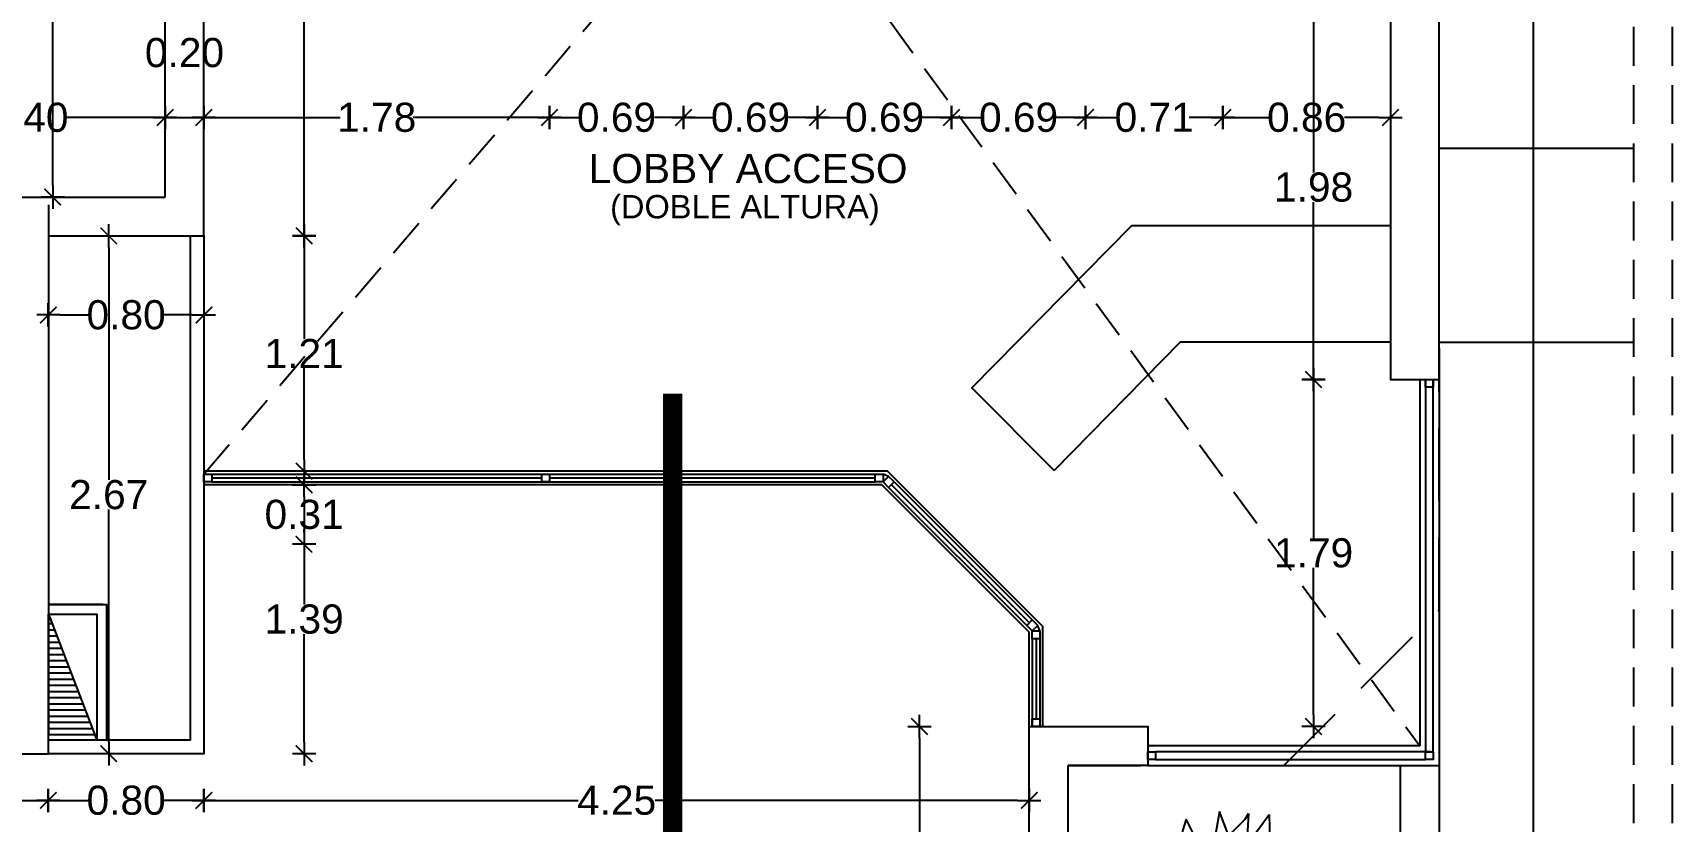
# Model space of a CAD drawing. Header units: millimetres. Extents: x 1217 to 2428, y 234 to 779.
# Drawn here: x 2363.95 to 2372.39, y 403.65 to 407.71 of the extents above; entities that cross this region are included whole.
import ezdxf

# ---------------------------------------------------------------- set-up
doc = ezdxf.new("R2010")
doc.units = ezdxf.units.MM
for name, pattern in [('DASHDOTX2', [0.84, 0.4, -0.2, 0.04, -0.2]), ('HIDDEN', [0.375, 0.25, -0.125]), ('HIDDEN2', [0.1875, 0.125, -0.0625])]:
    doc.linetypes.add(name, pattern=pattern)
doc.layers.get('0').update_dxf_attribs({"lineweight": 5})
for name, color, linetype in [('0.1', 251, 'Continuous'), ('0.2', 2, 'Continuous'), ('0.3', 6, 'Continuous'), ('COTAS INTERIORES', 3, 'Continuous'), ('MURO', 5, 'Continuous'), ('muros', 7, 'Continuous'), ('SHAFT', 3, 'Continuous'), ('Texto', 1, 'Continuous')]:
    doc.layers.add(name, color=color, linetype=linetype)
doc.styles.add('INTERARQ', font='arial.ttf')
doc.styles.get("Standard").update_dxf_attribs({"font": 'arial.ttf'})
doc.dimstyles.new('ESCALA_1-50', dxfattribs={"dimtxt": 0.15, "dimasz": 0.06, "dimexe": 0.18, "dimexo": 0.0625, "dimgap": 0, "dimtad": 0, "dimtih": 1, "dimtoh": 1, "dimzin": 0, "dimdsep": 46, "dimtxsty": 'INTERARQ', "dimblk": 'DIMTICK', "dimcen": 0, "dimse1": 1, "dimse2": 1, "dimclrd": 256, "dimclre": 1, "dimclrt": 2, "dimadec": 0, "dimazin": 0, "dimtfac": 4.5, "dimtofl": 0, "dimtmove": 2, "dimatfit": 3, "dimldrblk": 'DIMTICK', "dimfxl": 1, "dimtolj": 1, "dimtzin": 0, "dimarcsym": 0})

# ---------------------------------------------------------------- blocks, each defined once
blk = doc.blocks.new('hj')
at = {"color": 8}
for p, q in [((5031.1891, 7999.7973), (5031.196, 7999.7602)), ((5031.203, 7999.7915), (5031.1891, 7999.7973)), ((5031.2314, 7999.7536), (5031.203, 7999.7915)), ((5031.2568, 7999.7552), (5031.2637, 7999.8006)), ((5031.2637, 7999.8006), (5031.2676, 7999.8105)), ((5031.2676, 7999.8105), (5031.2737, 7999.7816)), ((5031.3037, 7999.7635), (5031.3168, 7999.7874)), ((5031.3161, 7999.8014), (5031.3253, 7999.7874)), ((5031.3168, 7999.7874), (5031.3161, 7999.8014)), ((5031.3253, 7999.7874), (5031.3207, 7999.7651)), ((5031.1322, 7999.7651), (5031.1506, 7999.7354)), ((5031.1845, 7999.7478), (5031.1322, 7999.7651)), ((5031.196, 7999.7602), (5031.2691, 7999.5529)), ((5031.2533, 7999.5518), (5031.2314, 7999.7536)), ((5031.2601, 7999.6677), (5031.2568, 7999.7552)), ((5031.2737, 7999.7816), (5031.2768, 7999.7346)), ((5031.2767, 7999.7305), (5031.3037, 7999.7635)), ((5031.3207, 7999.7651), (5031.2914, 7999.7173)), ((5031.3607, 7999.7396), (5031.3761, 7999.7725)), ((5031.3761, 7999.7725), (5031.3668, 7999.7214)), ((5031.1075, 7999.742), (5031.1214, 7999.7074)), ((5031.1245, 7999.7264), (5031.1075, 7999.742)), ((5031.1545, 7999.7074), (5031.1245, 7999.7264)), ((5031.1506, 7999.7354), (5031.2006, 7999.6983)), ((5031.2158, 7999.704), (5031.1845, 7999.7478)), ((5031.2768, 7999.7346), (5031.2744, 7999.6653)), ((5031.3299, 7999.7354), (5031.3207, 7999.6983)), ((5031.3268, 7999.7016), (5031.3607, 7999.7396)), ((5031.1214, 7999.7074), (5031.1468, 7999.6786)), ((5031.257, 7999.6263), (5031.1545, 7999.7074)), ((5031.2006, 7999.6983), (5031.3137, 7999.5951)), ((5031.2914, 7999.7173), (5031.2711, 7999.669)), ((5031.283, 7999.6835), (5031.3268, 7999.7016)), ((5031.3668, 7999.7214), (5031.3005, 7999.6487)), ((5031.0637, 7999.6852), (5031.1122, 7999.686)), ((5031.1137, 7999.6489), (5031.0637, 7999.6852)), ((5031.1122, 7999.686), (5031.1583, 7999.6547)), ((5031.1468, 7999.6786), (5031.1868, 7999.6571)), ((5031.2721, 7999.6659), (5031.1783, 7999.5021)), ((5031.2999, 7999.5038), (5031.2581, 7999.6678)), ((5031.273, 7999.4626), (5031.2667, 7999.667)), ((5031.313, 7999.6601), (5031.3507, 7999.6802)), ((5031.3353, 7999.6868), (5031.323, 7999.6711)), ((5031.3507, 7999.6802), (5031.3976, 7999.6885)), ((5031.4115, 7999.6711), (5031.3738, 7999.6497)), ((5031.3976, 7999.6885), (5031.4392, 7999.6934)), ((5031.4392, 7999.6934), (5031.4115, 7999.6711)), ((5031.0622, 7999.6472), (5031.1151, 7999.6446)), ((5031.0722, 7999.6415), (5031.0622, 7999.6472)), ((5031.0951, 7999.6191), (5031.0722, 7999.6415)), ((5031.209, 7999.6228), (5031.1137, 7999.6489)), ((5031.1151, 7999.6446), (5031.2487, 7999.6135)), ((5031.1583, 7999.6547), (5031.2347, 7999.6168)), ((5031.1868, 7999.6571), (5031.257, 7999.6263)), ((5031.3222, 7999.5623), (5031.206, 7999.6364)), ((5031.4061, 7999.5566), (5031.2177, 7999.652)), ((5031.3738, 7999.6497), (5031.3125, 7999.6285)), ((5031.3476, 7999.6406), (5031.3126, 7999.6281)), ((5031.3151, 7999.6169), (5031.3891, 7999.6439)), ((5031.3891, 7999.6439), (5031.4161, 7999.6423)), ((5031.4161, 7999.6423), (5031.4476, 7999.6373)), ((5031.4476, 7999.6373), (5031.4576, 7999.6324)), ((5031.1544, 7999.6314), (5031.0583, 7999.5945)), ((5031.1102, 7999.6144), (5031.0951, 7999.6191)), ((5031.2487, 7999.6135), (5031.1414, 7999.5805)), ((5031.1437, 7999.5335), (5031.2487, 7999.6135)), ((5031.2487, 7999.6135), (5031.1545, 7999.5261)), ((5031.2099, 7999.4997), (5031.2487, 7999.6135)), ((5031.2487, 7999.6135), (5031.2407, 7999.5516)), ((5031.4038, 7999.6101), (5031.3155, 7999.612)), ((5031.3661, 7999.611), (5031.3155, 7999.6118)), ((5031.3876, 7999.6105), (5031.4361, 7999.5936)), ((5031.4369, 7999.6241), (5031.4038, 7999.6101)), ((5031.4576, 7999.6324), (5031.4369, 7999.6241)), ((5031.0583, 7999.5945), (5031.1409, 7999.58)), ((5031.1414, 7999.5805), (5031.1137, 7999.5549)), ((5031.3002, 7999.5764), (5031.3599, 7999.5557)), ((5031.4338, 7999.5796), (5031.314, 7999.5963)), ((5031.4576, 7999.5994), (5031.4338, 7999.5796)), ((5031.4361, 7999.5936), (5031.4576, 7999.5994)), ((5031.1137, 7999.5549), (5031.0722, 7999.5343)), ((5031.2407, 7999.5516), (5031.2353, 7999.4947)), ((5031.2737, 7999.554), (5031.3284, 7999.5079)), ((5031.3545, 7999.5302), (5031.3222, 7999.5623)), ((5031.3599, 7999.5557), (5031.3984, 7999.5425)), ((5031.4422, 7999.5343), (5031.4061, 7999.5566)), ((5031.0722, 7999.5343), (5031.0937, 7999.5277)), ((5031.0937, 7999.5277), (5031.1437, 7999.5335)), ((5031.1545, 7999.5261), (5031.1376, 7999.498)), ((5031.3853, 7999.4923), (5031.3545, 7999.5302)), ((5031.3984, 7999.5425), (5031.4422, 7999.5343)), ((5031.1376, 7999.498), (5031.1252, 7999.4609)), ((5031.1506, 7999.4684), (5031.1768, 7999.4947)), ((5031.1783, 7999.5021), (5031.1706, 7999.4288)), ((5031.1876, 7999.451), (5031.2099, 7999.4997)), ((5031.2353, 7999.4947), (5031.2445, 7999.4568)), ((5031.273, 7999.4857), (5031.2961, 7999.4527)), ((5031.2961, 7999.4527), (5031.2991, 7999.5038)), ((5031.2991, 7999.5038), (5031.3391, 7999.456)), ((5031.3284, 7999.5079), (5031.3607, 7999.4906)), ((5031.3545, 7999.4634), (5031.3376, 7999.503)), ((5031.3607, 7999.4906), (5031.3992, 7999.4708)), ((5031.3992, 7999.4708), (5031.3853, 7999.4923)), ((5031.1252, 7999.4609), (5031.1506, 7999.4684)), ((5031.2445, 7999.4568), (5031.263, 7999.409)), ((5031.263, 7999.409), (5031.273, 7999.4626)), ((5031.3391, 7999.456), (5031.3645, 7999.4428)), ((5031.3645, 7999.4428), (5031.3545, 7999.4634)), ((5031.1706, 7999.4288), (5031.1876, 7999.451))]:
    blk.add_line(p, q, dxfattribs=at)
for radius, start, end in [(0.078, 244.1404, 165.6436), (0.058, 241.7026, 165.2107), (0.058, 209.0525, 214.1868), (0.078, 211.1804, 216.4219)]:
    blk.add_arc((5031.2575, 7999.6097), radius, start, end, dxfattribs=at)
blk = doc.blocks.new('DIMTICK')
at = {"color": 1}
for p, q in [((-1, 0), (1, 0)), ((0, 1), (0, -1))]:
    blk.add_line(p, q, dxfattribs=at)
at = {"color": 3, "const_width": 0.141}
blk.add_lwpolyline([(0.71, 0.71), (-0.71, -0.71)], dxfattribs=at)
blk = doc.blocks.new('*D1083')
at = {"layer": 'COTAS INTERIORES', "lineweight": -2, "ltscale": 3, "transparency": 16777216}
for p, q in [((2364.8946, 407.2751), (2365.5362, 407.2751)), ((2366.5535, 407.2751), (2365.912, 407.2751))]:
    blk.add_line(p, q, dxfattribs=at)
at = {"layer": 'Defpoints', "color": 0, "ltscale": 3, "transparency": 16777216}
for p in [(2364.8346, 407.5751, 0), (2366.6135, 407.5751, 0), (2364.8346, 407.2751)]:
    blk.add_point(p, dxfattribs=at)
at = {"layer": 'COTAS INTERIORES', "lineweight": -2, "ltscale": 3, "transparency": 16777216, "xscale": 0.06, "yscale": 0.06, "zscale": 0.06, "rotation": 180}
blk.add_blockref('DIMTICK', (2364.8346, 407.2751), dxfattribs=at)
at = {"layer": 'COTAS INTERIORES', "lineweight": -2, "ltscale": 3, "transparency": 16777216, "xscale": 0.06, "yscale": 0.06, "zscale": 0.06}
blk.add_blockref('DIMTICK', (2366.6135, 407.2751), dxfattribs=at)
at = {"layer": 'COTAS INTERIORES', "color": 2, "ltscale": 3, "transparency": 16777216, "insert": (2365.7241, 407.2751), "char_height": 0.15, "attachment_point": 5, "style": 'INTERARQ'}
blk.add_mtext('\\A1;1.78', dxfattribs=at)
blk = doc.blocks.new('*D1084')
at = {"layer": 'COTAS INTERIORES', "lineweight": -2, "ltscale": 3, "transparency": 16777216}
for p, q in [((2366.6735, 407.2751), (2366.7635, 407.2751)), ((2367.2435, 407.2751), (2367.1535, 407.2751))]:
    blk.add_line(p, q, dxfattribs=at)
at = {"layer": 'Defpoints', "color": 0, "ltscale": 3, "transparency": 16777216}
for p in [(2366.6135, 407.5751, 0), (2367.3035, 407.5751), (2367.3035, 407.2751)]:
    blk.add_point(p, dxfattribs=at)
at = {"layer": 'COTAS INTERIORES', "lineweight": -2, "ltscale": 3, "transparency": 16777216, "xscale": 0.06, "yscale": 0.06, "zscale": 0.06, "rotation": 180}
blk.add_blockref('DIMTICK', (2366.6135, 407.2751), dxfattribs=at)
at = {"layer": 'COTAS INTERIORES', "lineweight": -2, "ltscale": 3, "transparency": 16777216, "xscale": 0.06, "yscale": 0.06, "zscale": 0.06}
blk.add_blockref('DIMTICK', (2367.3035, 407.2751), dxfattribs=at)
at = {"layer": 'COTAS INTERIORES', "color": 2, "ltscale": 3, "transparency": 16777216, "insert": (2366.9585, 407.2751), "char_height": 0.15, "attachment_point": 5, "style": 'INTERARQ'}
blk.add_mtext('\\A1;0.69', dxfattribs=at)
blk = doc.blocks.new('*D1085')
at = {"layer": 'COTAS INTERIORES', "lineweight": -2, "ltscale": 3, "transparency": 16777216}
for p, q in [((2367.3635, 407.2751), (2367.4535, 407.2751)), ((2367.9335, 407.2751), (2367.8435, 407.2751))]:
    blk.add_line(p, q, dxfattribs=at)
at = {"layer": 'Defpoints', "color": 0, "ltscale": 3, "transparency": 16777216}
for p in [(2367.3035, 407.5751), (2367.9935, 407.5751, 0), (2367.9935, 407.2751)]:
    blk.add_point(p, dxfattribs=at)
at = {"layer": 'COTAS INTERIORES', "lineweight": -2, "ltscale": 3, "transparency": 16777216, "xscale": 0.06, "yscale": 0.06, "zscale": 0.06, "rotation": 180}
blk.add_blockref('DIMTICK', (2367.3035, 407.2751), dxfattribs=at)
at = {"layer": 'COTAS INTERIORES', "lineweight": -2, "ltscale": 3, "transparency": 16777216, "xscale": 0.06, "yscale": 0.06, "zscale": 0.06}
blk.add_blockref('DIMTICK', (2367.9935, 407.2751), dxfattribs=at)
at = {"layer": 'COTAS INTERIORES', "color": 2, "ltscale": 3, "transparency": 16777216, "insert": (2367.6485, 407.2751), "char_height": 0.15, "attachment_point": 5, "style": 'INTERARQ'}
blk.add_mtext('\\A1;0.69', dxfattribs=at)
blk = doc.blocks.new('*D1086')
at = {"layer": 'COTAS INTERIORES', "lineweight": -2, "ltscale": 3, "transparency": 16777216}
for p, q in [((2368.0535, 407.2751), (2368.1435, 407.2751)), ((2368.6235, 407.2751), (2368.5335, 407.2751))]:
    blk.add_line(p, q, dxfattribs=at)
at = {"layer": 'Defpoints', "color": 0, "ltscale": 3, "transparency": 16777216}
for p in [(2367.9935, 407.5751, 0), (2368.6835, 407.5751), (2368.6835, 407.2751)]:
    blk.add_point(p, dxfattribs=at)
at = {"layer": 'COTAS INTERIORES', "lineweight": -2, "ltscale": 3, "transparency": 16777216, "xscale": 0.06, "yscale": 0.06, "zscale": 0.06, "rotation": 180}
blk.add_blockref('DIMTICK', (2367.9935, 407.2751), dxfattribs=at)
at = {"layer": 'COTAS INTERIORES', "lineweight": -2, "ltscale": 3, "transparency": 16777216, "xscale": 0.06, "yscale": 0.06, "zscale": 0.06}
blk.add_blockref('DIMTICK', (2368.6835, 407.2751), dxfattribs=at)
at = {"layer": 'COTAS INTERIORES', "color": 2, "ltscale": 3, "transparency": 16777216, "insert": (2368.3385, 407.2751), "char_height": 0.15, "attachment_point": 5, "style": 'INTERARQ'}
blk.add_mtext('\\A1;0.69', dxfattribs=at)
blk = doc.blocks.new('*D1087')
at = {"layer": 'COTAS INTERIORES', "lineweight": -2, "ltscale": 3, "transparency": 16777216}
for p, q in [((2368.7435, 407.2751), (2368.8335, 407.2751)), ((2369.3135, 407.2751), (2369.2235, 407.2751))]:
    blk.add_line(p, q, dxfattribs=at)
at = {"layer": 'Defpoints', "color": 0, "ltscale": 3, "transparency": 16777216}
for p in [(2368.6835, 407.5751), (2369.3735, 407.5751, 0), (2369.3735, 407.2751)]:
    blk.add_point(p, dxfattribs=at)
at = {"layer": 'COTAS INTERIORES', "lineweight": -2, "ltscale": 3, "transparency": 16777216, "xscale": 0.06, "yscale": 0.06, "zscale": 0.06, "rotation": 180}
blk.add_blockref('DIMTICK', (2368.6835, 407.2751), dxfattribs=at)
at = {"layer": 'COTAS INTERIORES', "lineweight": -2, "ltscale": 3, "transparency": 16777216, "xscale": 0.06, "yscale": 0.06, "zscale": 0.06}
blk.add_blockref('DIMTICK', (2369.3735, 407.2751), dxfattribs=at)
at = {"layer": 'COTAS INTERIORES', "color": 2, "ltscale": 3, "transparency": 16777216, "insert": (2369.0285, 407.2751), "char_height": 0.15, "attachment_point": 5, "style": 'INTERARQ'}
blk.add_mtext('\\A1;0.69', dxfattribs=at)
blk = doc.blocks.new('*D1088')
at = {"layer": 'COTAS INTERIORES', "lineweight": -2, "ltscale": 3, "transparency": 16777216}
for p, q in [((2369.4335, 407.2751), (2369.5462, 407.2751)), ((2370.0196, 407.2751), (2369.9069, 407.2751))]:
    blk.add_line(p, q, dxfattribs=at)
at = {"layer": 'Defpoints', "color": 0, "ltscale": 3, "transparency": 16777216}
for p in [(2369.3735, 407.5751, 0), (2370.0796, 407.5751), (2370.0796, 407.2751)]:
    blk.add_point(p, dxfattribs=at)
at = {"layer": 'COTAS INTERIORES', "lineweight": -2, "ltscale": 3, "transparency": 16777216, "xscale": 0.06, "yscale": 0.06, "zscale": 0.06, "rotation": 180}
blk.add_blockref('DIMTICK', (2369.3735, 407.2751), dxfattribs=at)
at = {"layer": 'COTAS INTERIORES', "lineweight": -2, "ltscale": 3, "transparency": 16777216, "xscale": 0.06, "yscale": 0.06, "zscale": 0.06}
blk.add_blockref('DIMTICK', (2370.0796, 407.2751), dxfattribs=at)
at = {"layer": 'COTAS INTERIORES', "color": 2, "ltscale": 3, "transparency": 16777216, "insert": (2369.7266, 407.2751), "char_height": 0.15, "attachment_point": 5, "style": 'INTERARQ'}
blk.add_mtext('\\A1;0.71', dxfattribs=at)
blk = doc.blocks.new('*D1089')
at = {"layer": 'COTAS INTERIORES', "lineweight": -2, "ltscale": 3, "transparency": 16777216}
for p, q in [((2370.1396, 407.2751), (2370.3168, 407.2751)), ((2370.8834, 407.2751), (2370.7063, 407.2751))]:
    blk.add_line(p, q, dxfattribs=at)
at = {"layer": 'Defpoints', "color": 0, "ltscale": 3, "transparency": 16777216}
for p in [(2370.9434, 407.765, 0), (2370.0796, 407.5751), (2370.9434, 407.2751)]:
    blk.add_point(p, dxfattribs=at)
at = {"layer": 'COTAS INTERIORES', "lineweight": -2, "ltscale": 3, "transparency": 16777216, "xscale": 0.06, "yscale": 0.06, "zscale": 0.06, "rotation": 180}
blk.add_blockref('DIMTICK', (2370.0796, 407.2751), dxfattribs=at)
at = {"layer": 'COTAS INTERIORES', "lineweight": -2, "ltscale": 3, "transparency": 16777216, "xscale": 0.06, "yscale": 0.06, "zscale": 0.06}
blk.add_blockref('DIMTICK', (2370.9434, 407.2751), dxfattribs=at)
at = {"layer": 'COTAS INTERIORES', "color": 2, "ltscale": 3, "transparency": 16777216, "insert": (2370.5115, 407.2751), "char_height": 0.15, "attachment_point": 5, "style": 'INTERARQ'}
blk.add_mtext('\\A1;0.86', dxfattribs=at)
blk = doc.blocks.new('*D1216')
at = {"layer": 'COTAS INTERIORES', "lineweight": -2, "ltscale": 3, "transparency": 16777216}
for p, q in [((2364.0561, 409.4319), (2364.0561, 408.2552)), ((2364.0561, 406.9253), (2364.0561, 408.102))]:
    blk.add_line(p, q, dxfattribs=at)
at = {"layer": 'Defpoints', "color": 0, "ltscale": 3, "transparency": 16777216}
for p in [(2364.0561, 409.4919), (2364.6346, 409.4919, 0), (2364.6346, 406.8653, 0)]:
    blk.add_point(p, dxfattribs=at)
at = {"layer": 'COTAS INTERIORES', "lineweight": -2, "ltscale": 3, "transparency": 16777216, "xscale": 0.06, "yscale": 0.06, "zscale": 0.06}
for p, rotation in [((2364.0561, 409.4919), 90), ((2364.0561, 406.8653), 270)]:
    blk.add_blockref('DIMTICK', p, dxfattribs=dict(at, rotation=rotation))
at = {"layer": 'COTAS INTERIORES', "color": 2, "ltscale": 3, "transparency": 16777216, "insert": (2364.0561, 408.1786), "char_height": 0.15, "attachment_point": 5, "style": 'INTERARQ'}
blk.add_mtext('\\A1;2.63', dxfattribs=at)
blk = doc.blocks.new('*D1220')
at = {"layer": 'COTAS INTERIORES', "lineweight": -2, "ltscale": 3, "transparency": 16777216}
for p, q in [((2363.2927, 407.2751), (2363.7461, 407.2751)), ((2364.5746, 407.2751), (2364.1211, 407.2751))]:
    blk.add_line(p, q, dxfattribs=at)
at = {"layer": 'Defpoints', "color": 0, "ltscale": 3, "transparency": 16777216}
for p in [(2363.2327, 407.2751), (2363.2327, 406.8653, 0), (2364.6346, 406.8653, 0)]:
    blk.add_point(p, dxfattribs=at)
at = {"layer": 'COTAS INTERIORES', "lineweight": -2, "ltscale": 3, "transparency": 16777216, "xscale": 0.06, "yscale": 0.06, "zscale": 0.06, "rotation": 180}
blk.add_blockref('DIMTICK', (2363.2327, 407.2751), dxfattribs=at)
at = {"layer": 'COTAS INTERIORES', "lineweight": -2, "ltscale": 3, "transparency": 16777216, "xscale": 0.06, "yscale": 0.06, "zscale": 0.06}
blk.add_blockref('DIMTICK', (2364.6346, 407.2751), dxfattribs=at)
at = {"layer": 'COTAS INTERIORES', "color": 2, "ltscale": 3, "transparency": 16777216, "insert": (2363.9336, 407.2751), "char_height": 0.15, "attachment_point": 5, "style": 'INTERARQ'}
blk.add_mtext('\\A1;1.40', dxfattribs=at)
blk = doc.blocks.new('*D1223')
at = {"layer": 'COTAS INTERIORES', "lineweight": -2, "ltscale": 3, "transparency": 16777216}
for p, q in [((2364.3445, 406.6053), (2364.3445, 405.4086)), ((2364.3445, 404.0587), (2364.3445, 405.2554))]:
    blk.add_line(p, q, dxfattribs=at)
at = {"layer": 'Defpoints', "color": 0, "ltscale": 3, "transparency": 16777216}
for p in [(2364.0336, 406.6653, 0), (2364.3445, 406.6653), (2364.0336, 403.9987, 0)]:
    blk.add_point(p, dxfattribs=at)
at = {"layer": 'COTAS INTERIORES', "lineweight": -2, "ltscale": 3, "transparency": 16777216, "xscale": 0.06, "yscale": 0.06, "zscale": 0.06}
for p, rotation in [((2364.3445, 406.6653), 90), ((2364.3445, 403.9987), 270)]:
    blk.add_blockref('DIMTICK', p, dxfattribs=dict(at, rotation=rotation))
at = {"layer": 'COTAS INTERIORES', "color": 2, "ltscale": 3, "transparency": 16777216, "insert": (2364.3445, 405.332), "char_height": 0.15, "attachment_point": 5, "style": 'INTERARQ'}
blk.add_mtext('\\A1;2.67', dxfattribs=at)
blk = doc.blocks.new('*D1096')
at = {"layer": 'COTAS INTERIORES', "lineweight": -2, "ltscale": 3, "transparency": 16777216}
for p, q in [((2364.0936, 406.2582), (2364.2396, 406.2582)), ((2364.7746, 406.2582), (2364.6287, 406.2582))]:
    blk.add_line(p, q, dxfattribs=at)
at = {"layer": 'Defpoints', "color": 0, "ltscale": 3, "transparency": 16777216}
for p in [(2364.0336, 406.7253, 0), (2364.8346, 406.7253, 0), (2364.8346, 406.2582)]:
    blk.add_point(p, dxfattribs=at)
at = {"layer": 'COTAS INTERIORES', "lineweight": -2, "ltscale": 3, "transparency": 16777216, "xscale": 0.06, "yscale": 0.06, "zscale": 0.06, "rotation": 180}
blk.add_blockref('DIMTICK', (2364.0336, 406.2582), dxfattribs=at)
at = {"layer": 'COTAS INTERIORES', "lineweight": -2, "ltscale": 3, "transparency": 16777216, "xscale": 0.06, "yscale": 0.06, "zscale": 0.06}
blk.add_blockref('DIMTICK', (2364.8346, 406.2582), dxfattribs=at)
at = {"layer": 'COTAS INTERIORES', "color": 2, "ltscale": 3, "transparency": 16777216, "insert": (2364.4341, 406.2582), "char_height": 0.15, "attachment_point": 5, "style": 'INTERARQ'}
blk.add_mtext('\\A1;0.80', dxfattribs=at)
blk = doc.blocks.new('*D1243')
at = {"layer": 'COTAS INTERIORES', "lineweight": -2, "ltscale": 3, "transparency": 16777216}
for p, q in [((2370.5472, 407.8458), (2370.5472, 406.9923)), ((2370.5472, 405.9858), (2370.5472, 406.8392))]:
    blk.add_line(p, q, dxfattribs=at)
at = {"layer": 'Defpoints', "color": 0, "ltscale": 3, "transparency": 16777216}
for p in [(2370.9434, 407.9058), (2370.5472, 405.9258), (2370.9434, 405.9258)]:
    blk.add_point(p, dxfattribs=at)
at = {"layer": 'COTAS INTERIORES', "lineweight": -2, "ltscale": 3, "transparency": 16777216, "xscale": 0.06, "yscale": 0.06, "zscale": 0.06}
for p, rotation in [((2370.5472, 407.9058), 90), ((2370.5472, 405.9258), 270)]:
    blk.add_blockref('DIMTICK', p, dxfattribs=dict(at, rotation=rotation))
at = {"layer": 'COTAS INTERIORES', "color": 2, "ltscale": 3, "transparency": 16777216, "insert": (2370.5472, 406.9158), "char_height": 0.15, "attachment_point": 5, "style": 'INTERARQ'}
blk.add_mtext('\\A1;1.98', dxfattribs=at)
blk = doc.blocks.new('*D1244')
at = {"layer": 'COTAS INTERIORES', "lineweight": -2, "ltscale": 3, "transparency": 16777216}
for p, q in [((2370.5472, 405.8658), (2370.5472, 405.1088)), ((2370.5472, 404.1987), (2370.5472, 404.9556))]:
    blk.add_line(p, q, dxfattribs=at)
at = {"layer": 'Defpoints', "color": 0, "ltscale": 3, "transparency": 16777216}
for p in [(2370.9434, 405.9258), (2369.6936, 404.1387, 0), (2370.5472, 404.1387)]:
    blk.add_point(p, dxfattribs=at)
at = {"layer": 'COTAS INTERIORES', "lineweight": -2, "ltscale": 3, "transparency": 16777216, "xscale": 0.06, "yscale": 0.06, "zscale": 0.06}
for p, rotation in [((2370.5472, 405.9258), 90), ((2370.5472, 404.1387), 270)]:
    blk.add_blockref('DIMTICK', p, dxfattribs=dict(at, rotation=rotation))
at = {"layer": 'COTAS INTERIORES', "color": 2, "ltscale": 3, "transparency": 16777216, "insert": (2370.5472, 405.0322), "char_height": 0.15, "attachment_point": 5, "style": 'INTERARQ'}
blk.add_mtext('\\A1;1.79', dxfattribs=at)
blk = doc.blocks.new('*D1245')
at = {"layer": 'COTAS INTERIORES', "lineweight": -2, "ltscale": 3, "transparency": 16777216}
for p, q in [((2365.3505, 411.0082), (2365.3505, 408.9433)), ((2365.3505, 406.7253), (2365.3505, 408.7902))]:
    blk.add_line(p, q, dxfattribs=at)
at = {"layer": 'Defpoints', "color": 0, "ltscale": 3, "transparency": 16777216}
for p in [(2364.8346, 411.0682, 0), (2364.8346, 406.6653, 0), (2365.3505, 406.6653)]:
    blk.add_point(p, dxfattribs=at)
at = {"layer": 'COTAS INTERIORES', "lineweight": -2, "ltscale": 3, "transparency": 16777216, "xscale": 0.06, "yscale": 0.06, "zscale": 0.06}
for p, rotation in [((2365.3505, 411.0682), 90), ((2365.3505, 406.6653), 270)]:
    blk.add_blockref('DIMTICK', p, dxfattribs=dict(at, rotation=rotation))
at = {"layer": 'COTAS INTERIORES', "color": 2, "ltscale": 3, "transparency": 16777216, "insert": (2365.3505, 408.8667), "char_height": 0.15, "attachment_point": 5, "style": 'INTERARQ'}
blk.add_mtext('\\A1;4.40', dxfattribs=at)
blk = doc.blocks.new('*D1246')
at = {"layer": 'COTAS INTERIORES', "lineweight": -2, "ltscale": 3, "transparency": 16777216}
for p, q in [((2365.3505, 406.6053), (2365.3505, 406.1348)), ((2365.3505, 405.5137), (2365.3505, 405.9842))]:
    blk.add_line(p, q, dxfattribs=at)
at = {"layer": 'Defpoints', "color": 0, "ltscale": 3, "transparency": 16777216}
for p in [(2364.8346, 406.6653, 0), (2364.8346, 405.4537, 0), (2365.3505, 405.4537)]:
    blk.add_point(p, dxfattribs=at)
at = {"layer": 'COTAS INTERIORES', "lineweight": -2, "ltscale": 3, "transparency": 16777216, "xscale": 0.06, "yscale": 0.06, "zscale": 0.06}
for p, rotation in [((2365.3505, 406.6653), 90), ((2365.3505, 405.4537), 270)]:
    blk.add_blockref('DIMTICK', p, dxfattribs=dict(at, rotation=rotation))
at = {"layer": 'COTAS INTERIORES', "color": 2, "ltscale": 3, "transparency": 16777216, "insert": (2365.3505, 406.0595), "char_height": 0.15, "attachment_point": 5, "style": 'INTERARQ'}
blk.add_mtext('\\A1;1.21', dxfattribs=at)
blk = doc.blocks.new('*D1099')
at = {"layer": 'COTAS INTERIORES', "lineweight": -2, "ltscale": 3, "transparency": 16777216}
for p, q in [((2365.3505, 405.3237), (2365.3505, 405.307)), ((2365.3505, 405.137), (2365.3505, 405.1537))]:
    blk.add_line(p, q, dxfattribs=at)
at = {"layer": 'Defpoints', "color": 0, "ltscale": 3, "transparency": 16777216}
for p in [(2364.8346, 405.3837), (2365.3505, 405.3837), (2364.8346, 405.077, 0)]:
    blk.add_point(p, dxfattribs=at)
at = {"layer": 'COTAS INTERIORES', "lineweight": -2, "ltscale": 3, "transparency": 16777216, "xscale": 0.06, "yscale": 0.06, "zscale": 0.06}
for p, rotation in [((2365.3505, 405.3837), 90), ((2365.3505, 405.077), 270)]:
    blk.add_blockref('DIMTICK', p, dxfattribs=dict(at, rotation=rotation))
at = {"layer": 'COTAS INTERIORES', "color": 2, "ltscale": 3, "transparency": 16777216, "insert": (2365.3505, 405.2303), "char_height": 0.15, "attachment_point": 5, "style": 'INTERARQ'}
blk.add_mtext('\\A1;0.31', dxfattribs=at)
blk = doc.blocks.new('*D1247')
at = {"layer": 'COTAS INTERIORES', "lineweight": -2, "ltscale": 3, "transparency": 16777216}
for p, q in [((2365.3505, 405.3237), (2365.3505, 404.7678)), ((2365.3505, 404.0587), (2365.3505, 404.6145))]:
    blk.add_line(p, q, dxfattribs=at)
at = {"layer": 'Defpoints', "color": 0, "ltscale": 3, "transparency": 16777216}
for p in [(2364.8346, 405.3837, 0), (2364.8346, 403.9987, 0), (2365.3505, 403.9987)]:
    blk.add_point(p, dxfattribs=at)
at = {"layer": 'COTAS INTERIORES', "lineweight": -2, "ltscale": 3, "transparency": 16777216, "xscale": 0.06, "yscale": 0.06, "zscale": 0.06}
for p, rotation in [((2365.3505, 405.3837), 90), ((2365.3505, 403.9987), 270)]:
    blk.add_blockref('DIMTICK', p, dxfattribs=dict(at, rotation=rotation))
at = {"layer": 'COTAS INTERIORES', "color": 2, "ltscale": 3, "transparency": 16777216, "insert": (2365.3505, 404.6912), "char_height": 0.15, "attachment_point": 5, "style": 'INTERARQ'}
blk.add_mtext('\\A1;1.39', dxfattribs=at)
blk = doc.blocks.new('*D1248')
at = {"layer": 'COTAS INTERIORES', "lineweight": -2, "ltscale": 3, "transparency": 16777216}
blk.add_line((2363.8936, 403.7583), (2363.9736, 403.7583), dxfattribs=at)
at = {"layer": 'Defpoints', "color": 0, "ltscale": 3, "transparency": 16777216}
for p in [(2364.0336, 403.9987, 0), (2363.8336, 403.715, 0), (2364.0336, 403.7583)]:
    blk.add_point(p, dxfattribs=at)
at = {"layer": 'COTAS INTERIORES', "lineweight": -2, "ltscale": 3, "transparency": 16777216, "xscale": 0.06, "yscale": 0.06, "zscale": 0.06, "rotation": 180}
blk.add_blockref('DIMTICK', (2363.8336, 403.7583), dxfattribs=at)
at = {"layer": 'COTAS INTERIORES', "lineweight": -2, "ltscale": 3, "transparency": 16777216, "xscale": 0.06, "yscale": 0.06, "zscale": 0.06}
blk.add_blockref('DIMTICK', (2364.0336, 403.7583), dxfattribs=at)
at = {"layer": 'COTAS INTERIORES', "color": 2, "ltscale": 3, "transparency": 16777216, "insert": (2363.9336, 403.4251), "char_height": 0.15, "attachment_point": 5, "style": 'INTERARQ'}
blk.add_mtext('\\A1;0.20', dxfattribs=at)
blk = doc.blocks.new('*D1249')
at = {"layer": 'COTAS INTERIORES', "lineweight": -2, "ltscale": 3, "transparency": 16777216}
for p, q in [((2364.0936, 403.7583), (2364.2396, 403.7583)), ((2364.7746, 403.7583), (2364.6287, 403.7583))]:
    blk.add_line(p, q, dxfattribs=at)
at = {"layer": 'Defpoints', "color": 0, "ltscale": 3, "transparency": 16777216}
for p in [(2364.0336, 403.9987), (2364.8346, 403.9987), (2364.8346, 403.7583)]:
    blk.add_point(p, dxfattribs=at)
at = {"layer": 'COTAS INTERIORES', "lineweight": -2, "ltscale": 3, "transparency": 16777216, "xscale": 0.06, "yscale": 0.06, "zscale": 0.06, "rotation": 180}
blk.add_blockref('DIMTICK', (2364.0336, 403.7583), dxfattribs=at)
at = {"layer": 'COTAS INTERIORES', "lineweight": -2, "ltscale": 3, "transparency": 16777216, "xscale": 0.06, "yscale": 0.06, "zscale": 0.06}
blk.add_blockref('DIMTICK', (2364.8346, 403.7583), dxfattribs=at)
at = {"layer": 'COTAS INTERIORES', "color": 2, "ltscale": 3, "transparency": 16777216, "insert": (2364.4341, 403.7583), "char_height": 0.15, "attachment_point": 5, "style": 'INTERARQ'}
blk.add_mtext('\\A1;0.80', dxfattribs=at)
blk = doc.blocks.new('*D1100')
at = {"layer": 'COTAS INTERIORES', "lineweight": -2, "ltscale": 3, "transparency": 16777216}
for p, q in [((2364.8946, 403.7583), (2366.7607, 403.7583)), ((2369.0236, 403.7583), (2367.1575, 403.7583))]:
    blk.add_line(p, q, dxfattribs=at)
at = {"layer": 'Defpoints', "color": 0, "ltscale": 3, "transparency": 16777216}
for p in [(2369.0836, 404.1387), (2364.8346, 404.0687), (2369.0836, 403.7583)]:
    blk.add_point(p, dxfattribs=at)
at = {"layer": 'COTAS INTERIORES', "lineweight": -2, "ltscale": 3, "transparency": 16777216, "xscale": 0.06, "yscale": 0.06, "zscale": 0.06, "rotation": 180}
blk.add_blockref('DIMTICK', (2364.8346, 403.7583), dxfattribs=at)
at = {"layer": 'COTAS INTERIORES', "lineweight": -2, "ltscale": 3, "transparency": 16777216, "xscale": 0.06, "yscale": 0.06, "zscale": 0.06}
blk.add_blockref('DIMTICK', (2369.0836, 403.7583), dxfattribs=at)
at = {"layer": 'COTAS INTERIORES', "color": 2, "ltscale": 3, "transparency": 16777216, "insert": (2366.9591, 403.7583), "char_height": 0.15, "attachment_point": 5, "style": 'INTERARQ'}
blk.add_mtext('\\A1;4.25', dxfattribs=at)
blk = doc.blocks.new('*D1250')
at = {"layer": 'COTAS INTERIORES', "lineweight": -2, "ltscale": 3, "transparency": 16777216}
for p, q in [((2368.5188, 404.0787), (2368.5188, 402.9103)), ((2368.5188, 401.5887), (2368.5188, 402.7571))]:
    blk.add_line(p, q, dxfattribs=at)
at = {"layer": 'Defpoints', "color": 0, "ltscale": 3, "transparency": 16777216}
for p in [(2369.0836, 404.1387, 0), (2368.5188, 401.5287), (2369.0836, 401.5287, 0)]:
    blk.add_point(p, dxfattribs=at)
at = {"layer": 'COTAS INTERIORES', "lineweight": -2, "ltscale": 3, "transparency": 16777216, "xscale": 0.06, "yscale": 0.06, "zscale": 0.06}
for p, rotation in [((2368.5188, 404.1387), 90), ((2368.5188, 401.5287), 270)]:
    blk.add_blockref('DIMTICK', p, dxfattribs=dict(at, rotation=rotation))
at = {"layer": 'COTAS INTERIORES', "color": 2, "ltscale": 3, "transparency": 16777216, "insert": (2368.5188, 402.8337), "char_height": 0.15, "attachment_point": 5, "style": 'INTERARQ'}
blk.add_mtext('\\A1;2.61', dxfattribs=at)
blk = doc.blocks.new('*D1251')
at = {"layer": 'COTAS INTERIORES', "lineweight": -2, "ltscale": 3, "transparency": 16777216}
blk.add_line((2364.6946, 407.2751), (2364.7746, 407.2751), dxfattribs=at)
at = {"layer": 'Defpoints', "color": 0, "ltscale": 3, "transparency": 16777216}
for p in [(2364.8346, 407.2751), (2364.8346, 407.2751), (2364.6346, 406.8653, 0)]:
    blk.add_point(p, dxfattribs=at)
at = {"layer": 'COTAS INTERIORES', "lineweight": -2, "ltscale": 3, "transparency": 16777216, "xscale": 0.06, "yscale": 0.06, "zscale": 0.06, "rotation": 180}
blk.add_blockref('DIMTICK', (2364.6346, 407.2751), dxfattribs=at)
at = {"layer": 'COTAS INTERIORES', "lineweight": -2, "ltscale": 3, "transparency": 16777216, "xscale": 0.06, "yscale": 0.06, "zscale": 0.06}
blk.add_blockref('DIMTICK', (2364.8346, 407.2751), dxfattribs=at)
at = {"layer": 'COTAS INTERIORES', "color": 2, "ltscale": 3, "transparency": 16777216, "insert": (2364.7346, 407.6083), "char_height": 0.15, "attachment_point": 5, "style": 'INTERARQ'}
blk.add_mtext('\\A1;0.20', dxfattribs=at)

msp = doc.modelspace()

# ---------------------------------------------------------------- hatches: boundary and pattern name
at = {"layer": 'SHAFT'}
h = msp.add_hatch(dxfattribs=at)
h.set_pattern_fill('ANSI31', color=256, scale=0.01, angle=-225, style=0)
h.set_pattern_definition([(180, (7755532.821612, -384155.90325), (-4e-17, -0.03175), [])])
h.paths.add_polyline_path([(2364.03364, 404.06867), (2364.03364, 404.7179), (2364.28335, 404.06867)])

# ---------------------------------------------------------------- linework, layer by layer
at = {"layer": '0.1'}
for p, q in [((2371.12343, 405.92578, 0), (2371.12343, 404.00866, 0)), ((2371.14962, 404.00865, 0), (2369.73362, 404.00865, 0)), ((2369.73362, 403.96866, 0), (2371.12343, 403.96866, 0))]:
    msp.add_line(p, q, dxfattribs=at)
at = {"layer": '0.1', "linetype": 'HIDDEN', "ltscale": 0.8, "elevation": 0}
for points in [[(2364.8346, 405.43864), (2371.19361, 412.86576)], [(2365.53463, 411.64534), (2371.09343, 404.03867)], [(2372.19343, 410.14174), (2372.19343, 401.52869)], [(2372.39343, 410.14174), (2372.39343, 401.52869)]]:
    msp.add_lwpolyline(points, dxfattribs=at)
at = {"layer": '0.1', "color": 1, "linetype": 'DASHDOTX2', "ltscale": 1.5, "const_width": 0.1, "elevation": 0}
msp.add_lwpolyline([(2367.24802, 405.85258), (2367.24802, 396.81868), (2367.24802, 396.81868)], dxfattribs=at)
at = {"layer": '0.1', "elevation": 0}
for points in [[(2371.16343, 404.00866), (2371.16343, 405.92578)], [(2364.8746, 405.43864), (2368.29093, 405.43864)], [(2364.8746, 405.41864), (2366.5735, 405.41864)], [(2364.8746, 405.39864), (2368.29093, 405.39864)], [(2366.6135, 405.41864), (2368.29093, 405.41864)], [(2368.35902, 405.37016), (2369.07034, 404.65923)], [(2368.37326, 405.3842), (2369.08458, 404.67328)], [(2368.3875, 405.39825), (2369.09882, 404.68732)], [(2369.09842, 404.59075), (2369.09842, 404.13866)], [(2369.11842, 404.59075), (2369.11842, 404.17866)], [(2369.13842, 404.59075), (2369.13842, 404.13866)]]:
    msp.add_lwpolyline(points, dxfattribs=at)
at = {"layer": '0.1', "linetype": 'ByBlock', "elevation": 0}
msp.add_lwpolyline([(2364.03364, 404.7179), (2364.28335, 404.06867)], dxfattribs=at)
at = {"layer": '0.2', "color": 1}
for p, q in [((2371.09343, 405.92578, 0), (2371.09343, 404.03867, 0)), ((2371.09343, 404.03867, 0), (2369.69362, 404.03866, 0))]:
    msp.add_line(p, q, dxfattribs=at)
at = {"layer": '0.2', "color": 1, "elevation": 0}
for points in [[(2371.19343, 406.08576), (2371.19343, 403.93867)], [(2369.15365, 404.13866), (2369.15365, 404.65365), (2368.35365, 405.45365), (2364.8346, 405.45368)], [(2369.08365, 404.13866), (2369.08365, 404.62466), (2368.32465, 405.38365), (2364.8346, 405.38368)], [(2369.69362, 403.93866), (2371.19343, 403.93867)]]:
    msp.add_lwpolyline(points, dxfattribs=at)
at = {"layer": '0.2', "linetype": 'ByBlock', "elevation": 0}
for points in [[(2371.16343, 405.92576), (2371.16343, 405.88576), (2371.12343, 405.88576), (2371.12343, 405.92576), (2371.16343, 405.92576)], [(2364.8346, 405.43864), (2364.8746, 405.43864), (2364.8746, 405.39864), (2364.8346, 405.39864), (2364.8346, 405.43864)], [(2366.5735, 405.43864), (2366.6135, 405.43864), (2366.6135, 405.39864), (2366.5735, 405.39864), (2366.5735, 405.43864)], [(2368.29093, 405.43864), (2368.33093, 405.43864), (2368.33093, 405.39864), (2368.29093, 405.39864), (2368.29093, 405.43864)], [(2368.35941, 405.42673), (2368.33093, 405.43864)], [(2368.3875, 405.39825), (2368.35941, 405.42673), (2368.33093, 405.39864), (2368.35902, 405.37016), (2368.3875, 405.39825)], [(2369.1269, 404.65884), (2369.09882, 404.68732), (2369.07034, 404.65923), (2369.09842, 404.63075), (2369.1269, 404.65884)], [(2369.13842, 404.63075), (2369.13842, 404.59075), (2369.09842, 404.59075), (2369.09842, 404.63075), (2369.13842, 404.63075)], [(2369.13842, 404.63075), (2369.1269, 404.65884)], [(2369.13842, 404.17866), (2369.13842, 404.13866), (2369.09842, 404.13866), (2369.09842, 404.17866), (2369.13842, 404.17866)], [(2369.73362, 404.00866), (2369.73362, 403.96866), (2369.69362, 403.96866), (2369.69362, 404.00866), (2369.73362, 404.00866)], [(2371.16343, 404.00866), (2371.16343, 403.96866), (2371.12343, 403.96866), (2371.12343, 404.00866), (2371.16343, 404.00866)]]:
    msp.add_lwpolyline(points, dxfattribs=at)
at = {"layer": '0.3', "elevation": 0}
for points in [[(2364.8346, 406.66532), (2364.8346, 403.99867), (2364.03364, 403.99867)], [(2364.7646, 406.66532), (2364.7646, 404.06867), (2364.03364, 404.06867)], [(2364.03364, 404.76784), (2364.33329, 404.76784), (2364.33329, 404.06867)], [(2364.31339, 404.76784), (2364.03364, 404.76784)], [(2364.03364, 403.99867), (2364.03364, 404.7179), (2364.28335, 404.7179), (2364.28335, 404.06867), (2364.03364, 404.06867)]]:
    msp.add_lwpolyline(points, dxfattribs=at)
at = {"layer": 'MURO', "color": 8, "ltscale": 3, "elevation": 0}
for points in [[(2371.67962, 401.72869), (2371.67962, 412.44023), (2371.19361, 412.44023)], [(2371.19343, 407.11722), (2372.19343, 407.11722)], [(2370.94343, 406.71722), (2369.60905, 406.71722), (2368.78749, 405.88212), (2369.21177, 405.45784)], [(2370.94343, 406.11722), (2369.86072, 406.11722), (2369.21177, 405.45784)], [(2371.19343, 406.11722), (2372.19343, 406.11722)], [(2371.19343, 403.93867), (2371.19343, 402.32872), (2370.39343, 401.52872), (2369.28346, 401.52869)], [(2370.99343, 403.93866), (2370.99343, 402.41156), (2370.31058, 401.72872), (2369.28346, 401.72869)]]:
    msp.add_lwpolyline(points, dxfattribs=at)
at = {"layer": 'muros'}
for p, q in [((2364.63461, 406.86533, 0), (2364.63462, 411.06817, 0)), ((2364.83462, 406.66532, 0), (2364.83462, 411.06817, 0)), ((2364.03364, 406.82532, 0), (2364.03364, 404.09864, 0)), ((2364.03364, 406.66532, 0), (2364.8346, 406.66532, 0)), ((2369.08365, 401.52869, 0), (2369.08365, 404.13866, 0)), ((2369.28371, 401.52869, 0), (2369.28365, 403.93865, 0))]:
    msp.add_line(p, q, dxfattribs=at)
at = {"layer": 'muros', "color": 3, "linetype": 'HIDDEN2', "ltscale": 3, "elevation": 0}
msp.add_lwpolyline([(2358.58369, 400.96783), (2359.38569, 400.16584), (2362.61361, 400.16584), (2362.61361, 401.36783), (2365.25369, 401.36783), (2365.25369, 400.16584), (2368.48166, 400.16584), (2369.28365, 400.96783), (2369.28361, 403.93776), (2370.3936, 403.93772), (2371.19356, 404.73768), (2371.19252, 412.86491), (2371.19252, 412.86491), (2371.19225, 420.26472)], dxfattribs=at)
at = {"layer": 'muros', "ltscale": 3, "elevation": 0}
for points in [[(2371.19343, 405.92576), (2371.19343, 407.90576), (2370.94343, 407.90576), (2370.94343, 405.92576), (2371.19343, 405.92576)], [(2369.09842, 404.62463), (2369.09842, 404.63075)]]:
    msp.add_lwpolyline(points, dxfattribs=at)
at = {"layer": 'muros', "elevation": 0}
for points in [[(2363.23266, 406.66532), (2363.23266, 406.86532), (2364.63461, 406.86533)], [(2369.08365, 404.13866), (2369.69362, 404.13866), (2369.69362, 403.93866), (2369.28365, 403.93865)], [(2363.83364, 403.99867), (2364.03364, 403.99867)]]:
    msp.add_lwpolyline(points, dxfattribs=at)

# ---------------------------------------------------------------- block references
at = {"layer": '0.1', "xscale": 2.831972788480561, "yscale": 2.831972788480561, "zscale": 2.831972788480561, "rotation": 270}
msp.add_blockref('hj', (-20284.57162, 14651.52175, 0), dxfattribs=at)

# ---------------------------------------------------------------- texts
at = {"layer": 'MURO', "color": 8, "ltscale": 3, "insert": (2367.63587, 407.01104, 0), "char_height": 0.15, "width": 1.9772647, "attachment_point": 5}
msp.add_mtext('LOBBY ACCESO', dxfattribs=at)
at = {"layer": 'Texto', "insert": (2367.61957, 406.79759, 0), "char_height": 0.12, "width": 1.5818117, "attachment_point": 5}
msp.add_mtext('(DOBLE ALTURA)', dxfattribs=at)

# ---------------------------------------------------------------- dimensions: what is measured, and where the dimension line sits
at = {"layer": 'COTAS INTERIORES', "ltscale": 3}
for base, p1, p2, picture, middle in [((2365.35049, 406.66532, 0), (2364.83462, 411.06817, 0), (2364.83462, 406.66532, 0), '*D1245', (2365.35049, 408.86675, 0)), ((2364.0561, 409.49185, 0), (2364.63461, 406.86533, 0), (2364.63461, 409.49185, 0), '*D1216', (2364.0561, 408.17859, 0)), ((2370.54725, 405.92576, 0), (2370.94343, 407.90576, 0), (2370.94343, 405.92576, 0), '*D1243', (2370.54725, 406.91576, 0)), ((2364.34451, 406.66532, 0), (2364.03364, 403.99867, 0), (2364.03364, 406.66532, 0), '*D1223', (2364.34451, 405.33199, 0)), ((2365.35049, 405.45366, 0), (2364.83462, 406.66532, 0), (2364.8346, 405.45366, 0), '*D1246', (2365.35049, 406.05949, 0)), ((2370.54725, 404.13866, 0), (2370.94343, 405.92576, 0), (2369.69362, 404.13866, 0), '*D1244', (2370.54725, 405.03221, 0)), ((2365.35049, 403.99867, 0), (2364.83462, 405.38368, 0), (2364.8346, 403.99867, 0), '*D1247', (2365.35049, 404.69117, 0)), ((2365.35049, 405.38366, 0), (2364.8346, 405.07699, 0), (2364.83462, 405.38366, 0), '*D1099', (2365.35049, 405.23032, 0)), ((2368.51881, 401.52869, 0), (2369.08365, 404.13866, 0), (2369.08365, 401.52869, 0), '*D1250', (2368.51881, 402.83368, 0))]:
    dim = msp.add_linear_dim(base=base, p1=p1, p2=p2, angle=90, dimstyle='ESCALA_1-50', dxfattribs=at)
    dim.commit()
    dim.dimension.update_dxf_attribs({"geometry": picture, "text_midpoint": middle})
for base, p1, p2, picture, middle in [((2370.94343, 407.27512, 0), (2370.07964, 407.57506, 0), (2370.94343, 407.76504, 0), '*D1089', (2370.51154, 407.27512, 0)), ((2364.83462, 407.27512, 0), (2364.63461, 406.86533, 0), (2364.83462, 407.27512, 0), '*D1251', (2364.73461, 407.60829, 0)), ((2364.83462, 407.27512, 0), (2366.61351, 407.57506, 0), (2364.83462, 407.57506, 0), '*D1083', (2365.72407, 407.27512, 0)), ((2367.30351, 407.27512, 0), (2366.61351, 407.57506, 0), (2367.30351, 407.57506, 0), '*D1084', (2366.95851, 407.27512, 0)), ((2367.99351, 407.27512, 0), (2367.30351, 407.57506, 0), (2367.99351, 407.57506, 0), '*D1085', (2367.64851, 407.27512, 0)), ((2368.68351, 407.27512, 0), (2367.99351, 407.57506, 0), (2368.68351, 407.57506, 0), '*D1086', (2368.33851, 407.27512, 0)), ((2369.37351, 407.27512, 0), (2368.68351, 407.57506, 0), (2369.37351, 407.57506, 0), '*D1087', (2369.02851, 407.27512, 0)), ((2370.07964, 407.27512, 0), (2369.37351, 407.57506, 0), (2370.07964, 407.57506, 0), '*D1088', (2369.72658, 407.27512, 0)), ((2363.23266, 407.27512, 0), (2364.63461, 406.86533, 0), (2363.23266, 406.86533, 0), '*D1220', (2363.93363, 407.27512, 0)), ((2364.83462, 406.25822, 0), (2364.03364, 406.72533, 0), (2364.83462, 406.72533, 0), '*D1096', (2364.43413, 406.25822, 0)), ((2369.08365, 403.75829, 0), (2364.8346, 404.06865, 0), (2369.08365, 404.13866, 0), '*D1100', (2366.95912, 403.75829, 0)), ((2364.03364, 403.75829, 0), (2363.83364, 403.71504, 0), (2364.03364, 403.99867, 0), '*D1248', (2363.93364, 403.42512, 0)), ((2364.8346, 403.75831, 0), (2364.03364, 403.99867, 0), (2364.8346, 403.99867, 0), '*D1249', (2364.43412, 403.75831, 0))]:
    dim = msp.add_linear_dim(base=base, p1=p1, p2=p2, dimstyle='ESCALA_1-50', dxfattribs=at)
    dim.commit()
    dim.dimension.update_dxf_attribs({"geometry": picture, "text_midpoint": middle})

doc.saveas('drawing.dxf')
